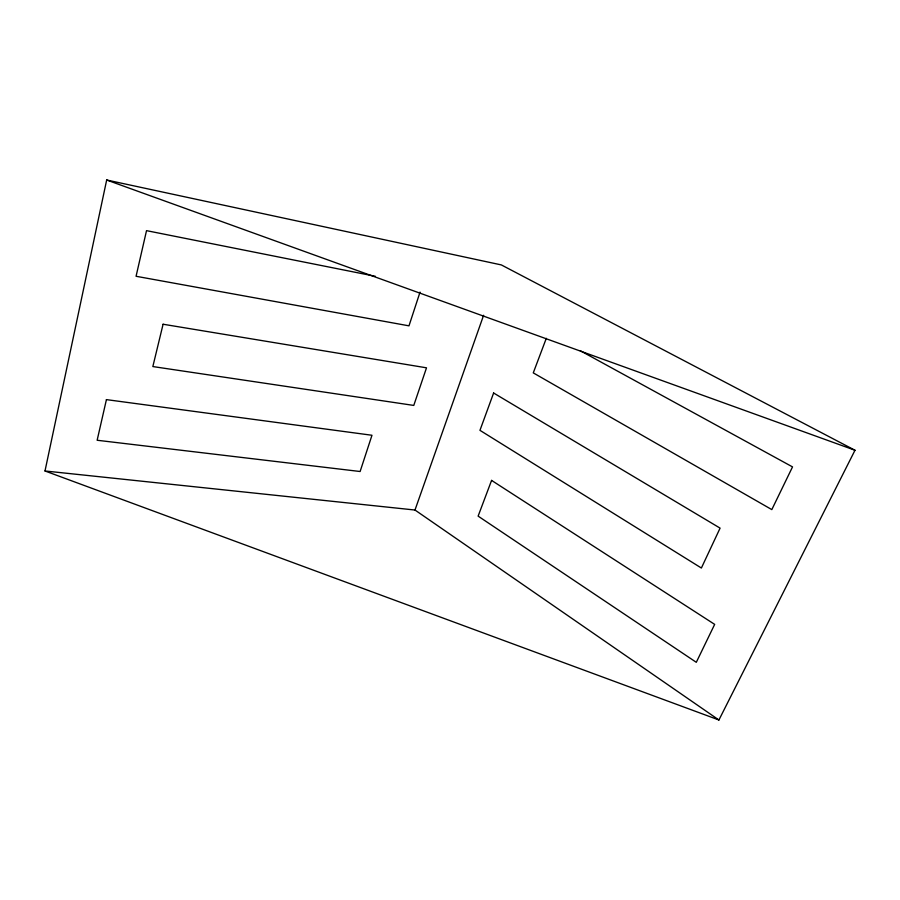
<?xml version="1.0" encoding="UTF-8"?>
<svg xmlns="http://www.w3.org/2000/svg" width="900" height="900" viewBox="0 0 900 900"><rect width="100%" height="100%" fill="white"/><g stroke="black" fill="none" stroke-linecap="round" stroke-linejoin="round"><path stroke-width="1.35" d="M45 470.981L106.672 180.011L501.356 264.926L855 450.259L718.92 719.989L45 470.981L414.99 510.03L718.92 719.989M420.041 292.106L408.983 325.845L136.069 276.278L146.52 230.648L375.311 276.278M414.99 510.03L483.615 315.27M546.311 338.31L533.273 372.881L771.817 509.603L792.529 466.897L580.151 350.651M106.672 180.011L855 450.259M106.425 399.623L97.144 440.257L360.113 471.51L371.97 435.262L106.425 399.623M163.091 324.236L152.843 366.559L413.775 405.428L426.51 367.819L163.091 324.236M493.616 393.007L479.959 430.335L701.381 568.024L720.09 528.131L493.616 393.007M491.58 480.397L478.125 516.127L696.296 662.31L714.668 624.375L491.58 480.397"/></g></svg>
